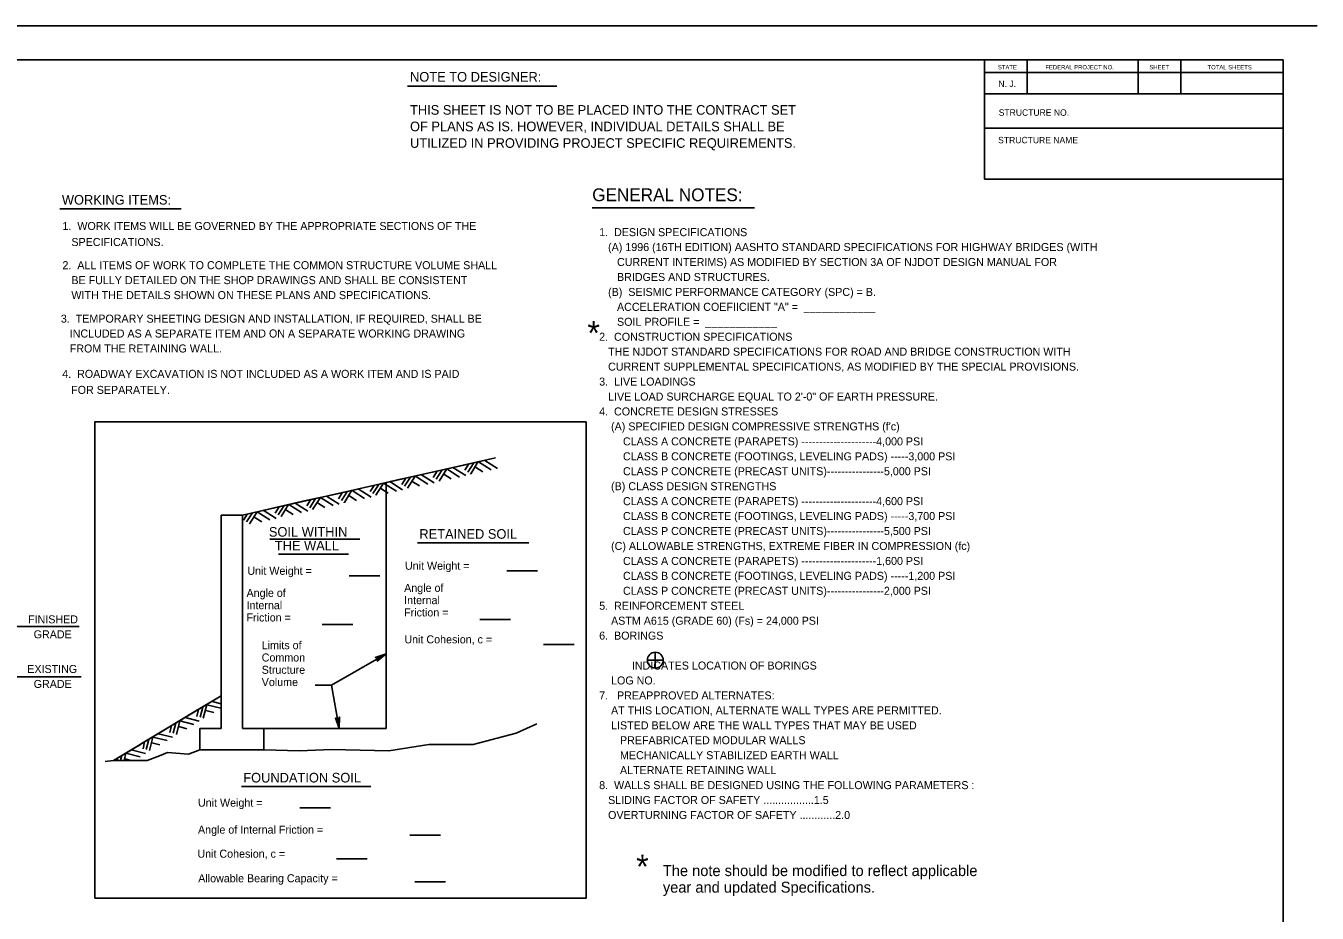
# Model space of a CAD drawing. Extents: x 499999.87 to 500002.82, y 499999.96 to 500001.79.
# Drawn here: x 500001.236 to 500002.825, y 500000.701 to 500001.792 of the extents above; entities that cross this region are included whole.
import ezdxf

# ---------------------------------------------------------------- set-up
doc = ezdxf.new("R2010")
doc.units = 0
for name, color, linetype in [('1', 7, 'Continuous'), ('2', 7, 'Continuous'), ('55', 7, 'Continuous')]:
    doc.layers.add(name, color=color, linetype=linetype)

msp = doc.modelspace()

# ---------------------------------------------------------------- linework, layer by layer
at = {"layer": '1'}
for p, q in [((499999.8665, 500001.7917), (500002.8248, 500001.7917)), ((500000.0331, 500001.75), (500002.7831, 500001.75)), ((500002.4157, 500001.75), (500002.4157, 500001.603)), ((500002.7831, 500001.75), (500002.4157, 500001.75)), ((500002.4682, 500001.708), (500002.4682, 500001.75)), ((500002.6047, 500001.708), (500002.6047, 500001.75)), ((500002.6572, 500001.708), (500002.6572, 500001.75)), ((500002.7831, 500000), (500002.7831, 500001.75)), ((500002.7831, 500000), (500002.7831, 500001.75)), ((500002.7831, 500001.603), (500002.7831, 500001.75)), ((500002.7831, 500001.7343), (500002.4157, 500001.7343)), ((500002.4157, 500001.708), (500002.7831, 500001.708)), ((500002.4157, 500001.666), (500002.7831, 500001.666)), ((500002.4157, 500001.603), (500002.7831, 500001.603)), ((500001.503, 500001.1903), (500001.814, 500001.2605)), ((500001.7815, 500001.2533), (500001.7766, 500001.2454)), ((500001.7874, 500001.2546), (500001.7802, 500001.2431)), ((500001.793, 500001.2559), (500001.7838, 500001.2408)), ((500001.7933, 500001.2556), (500001.8087, 500001.2457)), ((500001.8009, 500001.2575), (500001.8166, 500001.2474)), ((500001.7037, 500001.2356), (500001.6988, 500001.2277)), ((500001.7096, 500001.2369), (500001.7024, 500001.2257)), ((500001.7152, 500001.2382), (500001.706, 500001.2234)), ((500001.7156, 500001.2382), (500001.731, 500001.2283)), ((500001.7231, 500001.2398), (500001.7388, 500001.23)), ((500001.7425, 500001.2444), (500001.7375, 500001.2365)), ((500001.7484, 500001.2457), (500001.7411, 500001.2343)), ((500001.7543, 500001.247), (500001.7448, 500001.232)), ((500001.7507, 500001.2405), (500001.7598, 500001.2346)), ((500001.7543, 500001.247), (500001.77, 500001.2369)), ((500001.7618, 500001.2487), (500001.7776, 500001.2388)), ((500001.7835, 500001.2408), (500001.7835, 500001.2405)), ((500001.7894, 500001.2493), (500001.7986, 500001.2434)), ((500001.6319, 500001.2195), (500001.6247, 500001.208)), ((500001.6375, 500001.2208), (500001.6283, 500001.2057)), ((500001.6378, 500001.2205), (500001.6532, 500001.2106)), ((500001.6453, 500001.2224), (500001.6611, 500001.2123)), ((500001.6647, 500001.2267), (500001.6598, 500001.2192)), ((500001.6706, 500001.228), (500001.6634, 500001.2169)), ((500001.6765, 500001.2293), (500001.667, 500001.2146)), ((500001.6729, 500001.2228), (500001.6821, 500001.2172)), ((500001.6765, 500001.2293), (500001.6923, 500001.2195)), ((500001.6795, 500000.9278), (500001.6795, 500001.23)), ((500001.6841, 500001.2313), (500001.6998, 500001.2211)), ((500001.7057, 500001.2231), (500001.7057, 500001.2231)), ((500001.7116, 500001.2316), (500001.7208, 500001.226)), ((500001.7448, 500001.232), (500001.7448, 500001.232)), ((500001.5597, 500001.2031), (500001.5505, 500001.1883)), ((500001.56, 500001.2031), (500001.5755, 500001.1932)), ((500001.5676, 500001.2047), (500001.5833, 500001.1949)), ((500001.5869, 500001.2093), (500001.582, 500001.2014)), ((500001.5928, 500001.2106), (500001.5856, 500001.1991)), ((500001.5988, 500001.2119), (500001.5892, 500001.1969)), ((500001.5951, 500001.2054), (500001.6043, 500001.1995)), ((500001.5988, 500001.2119), (500001.6145, 500001.2018)), ((500001.6063, 500001.2136), (500001.622, 500001.2037)), ((500001.626, 500001.2182), (500001.6211, 500001.2103)), ((500001.628, 500001.2057), (500001.628, 500001.2054)), ((500001.6339, 500001.2142), (500001.643, 500001.2083)), ((500001.667, 500001.2142), (500001.667, 500001.2142)), ((500001.503, 500001.1903), (500001.4767, 500001.1903)), ((500001.4767, 500000.9278), (500001.4767, 500001.1903)), ((500001.503, 500000.9278), (500001.503, 500001.1903)), ((500001.5092, 500001.1916), (500001.5043, 500001.1841)), ((500001.5151, 500001.1929), (500001.5079, 500001.1818)), ((500001.521, 500001.1942), (500001.5115, 500001.1795)), ((500001.5174, 500001.1877), (500001.5266, 500001.1821)), ((500001.521, 500001.1942), (500001.5367, 500001.1844)), ((500001.5285, 500001.1962), (500001.5443, 500001.186)), ((500001.5482, 500001.2005), (500001.5433, 500001.1926)), ((500001.5541, 500001.2018), (500001.5469, 500001.1906)), ((500001.5502, 500001.188), (500001.5502, 500001.188)), ((500001.5561, 500001.1965), (500001.5653, 500001.1909)), ((500001.5892, 500001.1969), (500001.5892, 500001.1969)), ((500001.5115, 500001.1791), (500001.5115, 500001.1791)), ((500001.6342, 500001.1155), (500001.6719, 500001.1155)), ((500001.8281, 500001.1217), (500001.8658, 500001.1217)), ((500001.7949, 500001.062), (500001.8327, 500001.062)), ((500001.211, 500001.0531), (500001.3022, 500001.0531)), ((500001.601, 500001.0558), (500001.6388, 500001.0558)), ((500001.873, 500001.0312), (500001.9108, 500001.0312)), ((500001.6125, 500000.9813), (500001.6795, 500001.0197)), ((500002.0105, 500001.0118), (500002.0105, 500001.0217)), ((500002.0007, 500001.0118), (500002.0105, 500001.0118)), ((500002.0105, 500001.0118), (500002.0105, 500001.0023)), ((500002.0203, 500001.0118), (500002.0105, 500001.0118)), ((500001.1811, 500000.9915), (500001.3045, 500000.9915)), ((500001.5925, 500000.9813), (500001.6125, 500000.9813)), ((500001.6125, 500000.9813), (500001.622, 500000.9278)), ((500001.3442, 500000.8885), (500001.4767, 500000.9678)), ((500001.4488, 500000.9511), (500001.4469, 500000.9426)), ((500001.4541, 500000.9541), (500001.4508, 500000.9416)), ((500001.459, 500000.957), (500001.4547, 500000.9406)), ((500001.4577, 500000.9501), (500001.4675, 500000.9475)), ((500001.459, 500000.957), (500001.4764, 500000.9528)), ((500001.4656, 500000.961), (500001.4767, 500000.9583)), ((500001.4209, 500000.9344), (500001.4177, 500000.9219)), ((500001.4259, 500000.9373), (500001.4216, 500000.9206)), ((500001.4259, 500000.9373), (500001.4432, 500000.9327)), ((500001.4324, 500000.9413), (500001.4498, 500000.9367)), ((500001.4547, 500000.9403), (500001.4547, 500000.9403)), ((500001.3927, 500000.9173), (500001.3885, 500000.9009)), ((500001.3927, 500000.9173), (500001.4101, 500000.9131)), ((500001.3993, 500000.9213), (500001.4167, 500000.917)), ((500001.4157, 500000.9314), (500001.4137, 500000.9229)), ((500001.4216, 500000.9206), (500001.4216, 500000.9206)), ((500001.4245, 500000.9301), (500001.4344, 500000.9275)), ((500001.4505, 500000.9016), (500001.4505, 500000.9278)), ((500001.4505, 500000.9278), (500001.4767, 500000.9278)), ((500001.503, 500000.9278), (500001.5292, 500000.9278)), ((500001.503, 500000.9278), (500001.6795, 500000.9278)), ((500001.5292, 500000.9278), (500001.5292, 500000.9016)), ((500001.3661, 500000.9016), (500001.3835, 500000.897)), ((500001.3825, 500000.9114), (500001.3806, 500000.9029)), ((500001.3878, 500000.9144), (500001.3845, 500000.9019)), ((500001.3914, 500000.9104), (500001.4012, 500000.9078)), ((500001.5292, 500000.9016), (500001.4505, 500000.9016)), ((500001.3494, 500000.8917), (500001.3488, 500000.8885)), ((500001.3547, 500000.8947), (500001.353, 500000.8885)), ((500001.3596, 500000.8976), (500001.3573, 500000.8885)), ((500001.3583, 500000.8904), (500001.3658, 500000.8885)), ((500001.3596, 500000.8976), (500001.377, 500000.893)), ((500001.3885, 500000.9006), (500001.3885, 500000.9006)), ((500001.3553, 500000.8809), (500001.3553, 500000.8809)), ((500001.5735, 500000.8304), (500001.6112, 500000.8304)), ((500001.7087, 500000.7966), (500001.7464, 500000.7966)), ((500001.6184, 500000.7677), (500001.6562, 500000.7677)), ((500001.7149, 500000.7395), (500001.7526, 500000.7395))]:
    msp.add_line(p, q, dxfattribs=at)
for points in [[(500001.3212, 500000.7192), (500001.9255, 500000.7192), (500001.9255, 500001.3048), (500001.3212, 500001.3048)], [(500001.6795, 500001.0197), (500001.6663, 500001.0151), (500001.6706, 500001.0148), (500001.6686, 500001.0108)], [(500001.622, 500000.9278), (500001.6224, 500000.9419), (500001.6204, 500000.938), (500001.6175, 500000.9409)]]:
    msp.add_lwpolyline(points, close=True, dxfattribs=at)
for points in [[(500001.7365, 500001.2431), (500001.7753, 500001.2516), (500001.814, 500001.2605)], [(500001.6975, 500001.2343), (500001.7362, 500001.2428)], [(500001.581, 500001.208), (500001.6198, 500001.2165), (500001.6585, 500001.2254)], [(500001.6588, 500001.2254), (500001.6972, 500001.2343)], [(500001.542, 500001.1991), (500001.5807, 500001.208)], [(500001.5033, 500001.1903), (500001.5417, 500001.1991)], [(500001.3773, 500000.9085), (500001.4104, 500000.9281), (500001.4436, 500000.9482), (500001.4767, 500000.9678)], [(500001.334, 500000.8871), (500001.3442, 500000.8885), (500001.3658, 500000.8885), (500001.3855, 500000.8885), (500001.4009, 500000.8944), (500001.4108, 500000.8983), (500001.4364, 500000.8963), (500001.4505, 500000.9016), (500001.5292, 500000.9016), (500001.5732, 500000.9003), (500001.6125, 500000.9022), (500001.6831, 500000.9003), (500001.732, 500000.9081), (500001.7867, 500000.9081), (500001.8396, 500000.9219), (500001.8648, 500000.9337)], [(500001.3442, 500000.8885), (500001.3773, 500000.9081)]]:
    msp.add_lwpolyline(points, dxfattribs=at)
for start, end in [(89.9542, 180), (0.0459, 90), (180.1377, 270.0458), (270, 359.8623)]:
    msp.add_arc((500002.0107, 500001.0118), 0.00977, start, end, dxfattribs=at)
at = {"layer": '55'}
for p, q in [((500001.7057, 500001.7175), (500001.8894, 500001.7175)), ((500001.9331, 500001.5679), (500002.1329, 500001.5679)), ((500001.2782, 500001.5666), (500001.4275, 500001.5666)), ((500001.5364, 500001.1608), (500001.6473, 500001.1608)), ((500001.7182, 500001.1562), (500001.855, 500001.1562)), ((500001.5472, 500001.1421), (500001.6332, 500001.1421)), ((500001.5016, 500000.8566), (500001.6608, 500000.8566))]:
    msp.add_line(p, q, dxfattribs=at)

# ---------------------------------------------------------------- texts
at = {"layer": '1'}
for s, height, p in [('STATE', 0.00525, (500002.4321, 500001.7382)), ('FEDERAL PROJECT NO.', 0.005248, (500002.4905, 500001.7382)), ('SHEET', 0.00525, (500002.6184, 500001.7382)), ('TOTAL SHEETS', 0.005248, (500002.69, 500001.7382)), ('Unit Weight =', 0.009843, (500001.5089, 500001.1168)), ('Unit Weight =', 0.009843, (500001.7028, 500001.123)), ('Angle of', 0.00984, (500001.5079, 500001.0896)), ('Angle of', 0.00984, (500001.7018, 500001.0958)), ('Internal', 0.00984, (500001.5079, 500001.0745)), ('Friction =', 0.00984, (500001.7018, 500001.0656)), ('Internal', 0.00984, (500001.7018, 500001.0807)), ('Friction =', 0.00984, (500001.5079, 500001.0594)), ('Limits of', 0.00984, (500001.5266, 500001.0253)), ('Unit Cohesion, c =', 0.009843, (500001.7021, 500001.0325)), ('Common', 0.00984, (500001.5266, 500001.0102)), ('Structure', 0.00984, (500001.5266, 500000.9951)), ('Volume', 0.00984, (500001.5266, 500000.98)), ('Unit Weight =', 0.009843, (500001.4482, 500000.8317)), ('Angle of Internal Friction =', 0.009843, (500001.4482, 500000.7986)), ('Unit Cohesion, c =', 0.009843, (500001.4475, 500000.769)), ('Allowable Bearing Capacity =', 0.009843, (500001.4485, 500000.7388))]:
    msp.add_text(s, height=height, dxfattribs=at).set_placement(p)
at = {"layer": '2'}
for s, height, p in [('N. J.', 0.00787, (500002.4327, 500001.7165)), ('STRUCTURE NO.', 0.007874, (500002.4331, 500001.6811)), ('STRUCTURE NAME', 0.007874, (500002.4324, 500001.6473)), ('1.  WORK ITEMS WILL BE GOVERNED BY THE APPROPRIATE SECTIONS OF THE', 0.009843, (500001.2815, 500001.5407)), (' 1.  DESIGN SPECIFICATIONS', 0.009843, (500001.938, 500001.5331)), ('   SPECIFICATIONS.', 0.009843, (500001.2815, 500001.521)), ('    (A) 1996 (16TH EDITION) AASHTO STANDARD SPECIFICATIONS FOR HIGHWAY BRIDGES (WITH', 0.009843, (500001.938, 500001.5148)), ('       CURRENT INTERIMS) AS MODIFIED BY SECTION 3A OF NJDOT DESIGN MANUAL FOR', 0.009843, (500001.938, 500001.4964)), ('2.  ALL ITEMS OF WORK TO COMPLETE THE COMMON STRUCTURE VOLUME SHALL', 0.009843, (500001.2815, 500001.4925)), ('   BE FULLY DETAILED ON THE SHOP DRAWINGS AND SHALL BE CONSISTENT', 0.009843, (500001.2815, 500001.4741)), ('       BRIDGES AND STRUCTURES.', 0.009843, (500001.938, 500001.478)), ('   WITH THE DETAILS SHOWN ON THESE PLANS AND SPECIFICATIONS.', 0.009843, (500001.2815, 500001.4557)), ('    (B)  SEISMIC PERFORMANCE CATEGORY (SPC) = B.', 0.009843, (500001.938, 500001.4596)), ('       ACCELERATION COEFIICIENT "A" =  ____________', 0.009843, (500001.938, 500001.4413)), ('3.  TEMPORARY SHEETING DESIGN AND INSTALLATION, IF REQUIRED, SHALL BE', 0.009843, (500001.2795, 500001.4268)), ('*', 0.0295, (500001.9272, 500001.3993)), ('       SOIL PROFILE =  ____________', 0.009843, (500001.938, 500001.4229)), ('   INCLUDED AS A SEPARATE ITEM AND ON A SEPARATE WORKING DRAWING', 0.009843, (500001.2795, 500001.4085)), (' 2.  CONSTRUCTION SPECIFICATIONS', 0.009843, (500001.938, 500001.4045)), ('   FROM THE RETAINING WALL.', 0.009843, (500001.2795, 500001.3901)), ('    THE NJDOT STANDARD SPECIFICATIONS FOR ROAD AND BRIDGE CONSTRUCTION WITH', 0.009843, (500001.938, 500001.3862)), ('    CURRENT SUPPLEMENTAL SPECIFICATIONS, AS MODIFIED BY THE SPECIAL PROVISIONS.', 0.009843, (500001.938, 500001.3678)), ('4.  ROADWAY EXCAVATION IS NOT INCLUDED AS A WORK ITEM AND IS PAID', 0.009843, (500001.2812, 500001.3589)), ('   FOR SEPARATELY.', 0.009843, (500001.2812, 500001.3392)), (' 3.  LIVE LOADINGS', 0.009843, (500001.938, 500001.3494)), ('    LIVE LOAD SURCHARGE EQUAL TO 2\'-0" OF EARTH PRESSURE.', 0.009843, (500001.938, 500001.331)), (' 4.  CONCRETE DESIGN STRESSES', 0.009843, (500001.938, 500001.3127)), ("     (A) SPECIFIED DESIGN COMPRESSIVE STRENGTHS (f'c)", 0.009843, (500001.938, 500001.2943)), ('         CLASS A CONCRETE (PARAPETS) ---------------------4,000 PSI', 0.009843, (500001.938, 500001.2759)), ('         CLASS B CONCRETE (FOOTINGS, LEVELING PADS) -----3,000 PSI', 0.009843, (500001.938, 500001.2575)), ('         CLASS P CONCRETE (PRECAST UNITS)----------------5,000 PSI', 0.009843, (500001.938, 500001.2392)), ('     (B) CLASS DESIGN STRENGTHS', 0.009843, (500001.938, 500001.2208)), ('         CLASS A CONCRETE (PARAPETS) ---------------------4,600 PSI', 0.009843, (500001.938, 500001.2024)), ('         CLASS B CONCRETE (FOOTINGS, LEVELING PADS) -----3,700 PSI', 0.009843, (500001.938, 500001.1841)), ('         CLASS P CONCRETE (PRECAST UNITS)----------------5,500 PSI   ', 0.009843, (500001.938, 500001.1657)), ('     (C) ALLOWABLE STRENGTHS, EXTREME FIBER IN COMPRESSION (fc)', 0.009843, (500001.938, 500001.1473)), ('         CLASS A CONCRETE (PARAPETS) ---------------------1,600 PSI', 0.009843, (500001.938, 500001.1289)), ('         CLASS B CONCRETE (FOOTINGS, LEVELING PADS) -----1,200 PSI', 0.009843, (500001.938, 500001.1106)), ('         CLASS P CONCRETE (PRECAST UNITS)----------------2,000 PSI    ', 0.009843, (500001.938, 500001.0922)), (' 5.  REINFORCEMENT STEEL', 0.009843, (500001.938, 500001.0738)), ('FINISHED', 0.00984, (500001.2392, 500001.0571)), ('     ASTM A615 (GRADE 60) (Fs) = 24,000 PSI', 0.009843, (500001.938, 500001.0554)), ('GRADE', 0.00984, (500001.2461, 500001.0387)), (' 6.  BORINGS', 0.009843, (500001.938, 500001.0371)), ('EXISTING', 0.00984, (500001.2382, 500000.9961)), ('            INDICATES LOCATION OF BORINGS', 0.009843, (500001.938, 500001.0003)), ('GRADE', 0.00984, (500001.2461, 500000.9777)), ('     LOG NO.', 0.009843, (500001.938, 500000.982)), (' 7.   PREAPPROVED ALTERNATES:', 0.009843, (500001.938, 500000.9636)), ('     AT THIS LOCATION, ALTERNATE WALL TYPES ARE PERMITTED.', 0.009843, (500001.938, 500000.9452)), ('     LISTED BELOW ARE THE WALL TYPES THAT MAY BE USED', 0.009843, (500001.938, 500000.9268)), ('        PREFABRICATED MODULAR WALLS', 0.009843, (500001.938, 500000.9085)), ('        MECHANICALLY STABILIZED EARTH WALL', 0.009843, (500001.938, 500000.8901)), ('        ALTERNATE RETAINING WALL', 0.009843, (500001.938, 500000.8717)), (' 8.  WALLS SHALL BE DESIGNED USING THE FOLLOWING PARAMETERS :', 0.009843, (500001.938, 500000.8533)), ('    SLIDING FACTOR OF SAFETY .................1.5', 0.009843, (500001.938, 500000.835)), ('    OVERTURNING FACTOR OF SAFETY ............2.0', 0.009843, (500001.938, 500000.8166)), ('*', 0.0295, (500001.9872, 500000.7434)), ('The note should be modified to reflect applicable', 0.013451, (500002.02, 500000.7464)), ('year and updated Specifications.', 0.013451, (500002.02, 500000.726))]:
    msp.add_text(s, height=height, dxfattribs=at).set_placement(p)
at = {"layer": '55'}
for s, height, p in [('NOTE TO DESIGNER:', 0.011811, (500001.709, 500001.7231)), ('THIS SHEET IS NOT TO BE PLACED INTO THE CONTRACT SET', 0.011811, (500001.709, 500001.6824)), ('OF PLANS AS IS. HOWEVER, INDIVIDUAL DETAILS SHALL BE', 0.011811, (500001.709, 500001.6621)), ('UTILIZED IN PROVIDING PROJECT SPECIFIC REQUIREMENTS.', 0.011811, (500001.709, 500001.6417)), ('WORKING ITEMS:', 0.011811, (500001.2808, 500001.5719)), ('GENERAL NOTES:', 0.015748, (500001.9331, 500001.5761)), ('SOIL WITHIN', 0.011811, (500001.5354, 500001.1637)), ('RETAINED SOIL', 0.011811, (500001.7205, 500001.1611)), ('THE WALL', 0.01181, (500001.5427, 500001.1467)), ('FOUNDATION SOIL', 0.011811, (500001.5039, 500000.8615))]:
    msp.add_text(s, height=height, dxfattribs=at).set_placement(p)

doc.saveas('drawing.dxf')
